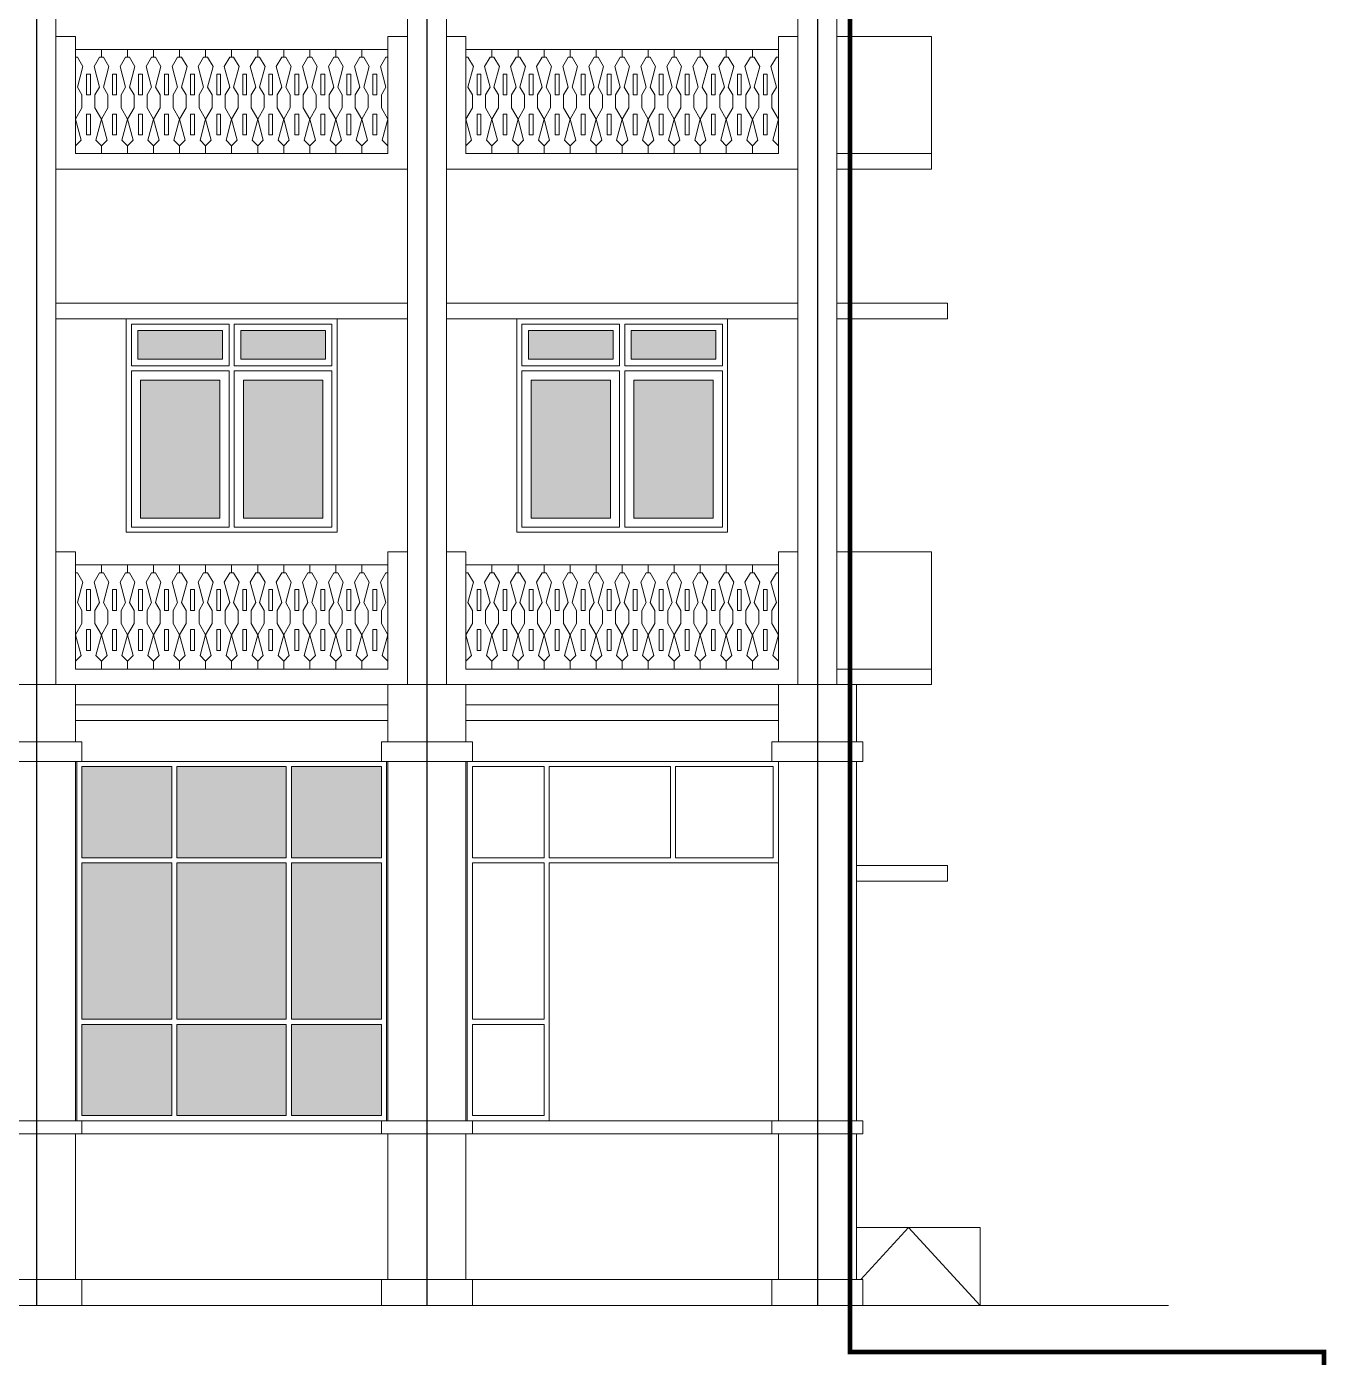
# Model space of a CAD drawing. Header units: millimetres. Extents: x -11 to 39085, y -101 to 28664.
# Drawn here: x 9447 to 11444, y 21656 to 23700 of the extents above; entities that cross this region are included whole.
import ezdxf

# ---------------------------------------------------------------- set-up
doc = ezdxf.new("R2010")
doc.units = ezdxf.units.MM
doc.linetypes.add('DASHED', pattern=[0.75, 0.5, -0.25])
for name, color, linetype, lineweight in [('ars', 11, 'Continuous', 5), ('kus', 63, 'Continuous', 15), ('lan', 7, 'Continuous', 15), ('sol kaca', 9, 'Continuous', 0), ('tem', 5, 'Continuous', 20)]:
    doc.layers.add(name, color=color, linetype=linetype, lineweight=lineweight)
doc.layers.add('as', color=1, linetype='Continuous', plot=False)
doc.layers.add('D2', color=3, linetype='Continuous')

msp = doc.modelspace()

# ---------------------------------------------------------------- hatches: boundary and pattern name
at = {"layer": 'sol kaca'}
h = msp.add_hatch(color=256, dxfattribs=at)
h.dxf.hatch_style = 1
h.paths.add_polyline_path([(9748, 23233.4), (9618, 23233.4), (9618, 23189.4), (9748, 23189.4)])
h.paths.add_polyline_path([(9906, 23233.4), (9776, 23233.4), (9776, 23189.4), (9906, 23189.4)])
h.paths.add_polyline_path([(9902, 23157.4), (9780, 23157.4), (9780, 22945.4), (9902, 22945.4)])
h.paths.add_polyline_path([(9744, 23157.4), (9622, 23157.4), (9622, 22945.4), (9744, 22945.4)])
h = msp.add_hatch(color=256, dxfattribs=at)
h.dxf.hatch_style = 1
h.paths.add_polyline_path([(10348, 23233.4), (10218, 23233.4), (10218, 23189.4), (10348, 23189.4)])
h.paths.add_polyline_path([(10506, 23233.4), (10376, 23233.4), (10376, 23189.4), (10506, 23189.4)])
h.paths.add_polyline_path([(10502, 23157.4), (10380, 23157.4), (10380, 22945.4), (10502, 22945.4)])
h.paths.add_polyline_path([(10344, 23157.4), (10222, 23157.4), (10222, 22945.4), (10344, 22945.4)])
h = msp.add_hatch(color=256, dxfattribs=at)
h.dxf.hatch_style = 1
h.paths.add_polyline_path([(9670, 22167.4), (9532, 22167.4), (9532, 22027.4), (9670, 22027.4)])
h.paths.add_polyline_path([(9532, 22175.4), (9670, 22175.4), (9670, 22415.4), (9532, 22415.4)])
h.paths.add_polyline_path([(9670, 22563.4), (9532, 22563.4), (9532, 22423.4), (9670, 22423.4)])
h.paths.add_polyline_path([(9846, 22423.4), (9846, 22563.4), (9678, 22563.4), (9678, 22423.4)])
h.paths.add_polyline_path([(9678, 22415.4), (9678, 22175.4), (9846, 22175.4), (9846, 22415.4)])
h.paths.add_polyline_path([(9846, 22167.4), (9678, 22167.4), (9678, 22027.4), (9846, 22027.4)])
h.paths.add_polyline_path([(9992, 22167.4), (9854, 22167.4), (9854, 22027.4), (9992, 22027.4)])
h.paths.add_polyline_path([(9992, 22415.4), (9854, 22415.4), (9854, 22175.4), (9992, 22175.4)])
h.paths.add_polyline_path([(9992, 22563.4), (9854, 22563.4), (9854, 22423.4), (9992, 22423.4)])

# ---------------------------------------------------------------- linework, layer by layer
at = {"layer": 'ars'}
for p, q in [((10592, 22019.4), (10250, 22019.4)), ((9992, 21999.4), (9532, 21999.4)), ((10592, 21999.4), (10132, 21999.4)), ((9532, 21775.4), (9992, 21775.4)), ((10132, 21775.4), (10592, 21775.4))]:
    msp.add_line(p, q, dxfattribs=at)
for points in [[(9562, 23665.4), (9522, 23665.4), (9522, 23653.4), (9525, 23653.4), (9533.4, 23638.9), (9525, 23607.5), (9532, 23595.4), (9532, 23575.4), (9522, 23558.1), (9530.6, 23526), (9522, 23517.4), (9522, 23505.4), (9562, 23505.4), (9562, 23517.4), (9553.4, 23526), (9562, 23558.1), (9552, 23575.4), (9552, 23595.4), (9559, 23607.5), (9550.6, 23638.9), (9559, 23653.4), (9562, 23653.4)], [(9602, 23665.4), (9562, 23665.4), (9562, 23653.4), (9565, 23653.4), (9573.4, 23638.9), (9565, 23607.5), (9572, 23595.4), (9572, 23575.4), (9562, 23558.1), (9570.6, 23526), (9562, 23517.4), (9562, 23505.4), (9602, 23505.4), (9602, 23517.4), (9593.4, 23526), (9602, 23558.1), (9592, 23575.4), (9592, 23595.4), (9599, 23607.5), (9590.6, 23638.9), (9599, 23653.4), (9602, 23653.4)], [(9642, 23665.4), (9602, 23665.4), (9602, 23653.4), (9605, 23653.4), (9613.4, 23638.9), (9605, 23607.5), (9612, 23595.4), (9612, 23575.4), (9602, 23558.1), (9610.6, 23526), (9602, 23517.4), (9602, 23505.4), (9642, 23505.4), (9642, 23517.4), (9633.4, 23526), (9642, 23558.1), (9632, 23575.4), (9632, 23595.4), (9639, 23607.5), (9630.6, 23638.9), (9639, 23653.4), (9642, 23653.4)], [(9682, 23665.4), (9642, 23665.4), (9642, 23653.4), (9645, 23653.4), (9653.4, 23638.9), (9645, 23607.5), (9652, 23595.4), (9652, 23575.4), (9642, 23558.1), (9650.6, 23526), (9642, 23517.4), (9642, 23505.4), (9682, 23505.4), (9682, 23517.4), (9673.4, 23526), (9682, 23558.1), (9672, 23575.4), (9672, 23595.4), (9679, 23607.5), (9670.6, 23638.9), (9679, 23653.4), (9682, 23653.4)], [(9722, 23665.4), (9682, 23665.4), (9682, 23653.4), (9685, 23653.4), (9693.4, 23638.9), (9685, 23607.5), (9692, 23595.4), (9692, 23575.4), (9682, 23558.1), (9690.6, 23526), (9682, 23517.4), (9682, 23505.4), (9722, 23505.4), (9722, 23517.4), (9713.4, 23526), (9722, 23558.1), (9712, 23575.4), (9712, 23595.4), (9719, 23607.5), (9710.6, 23638.9), (9719, 23653.4), (9722, 23653.4)], [(9762, 23665.4), (9722, 23665.4), (9722, 23653.4), (9725, 23653.4), (9733.4, 23638.9), (9725, 23607.5), (9732, 23595.4), (9732, 23575.4), (9722, 23558.1), (9730.6, 23526), (9722, 23517.4), (9722, 23505.4), (9762, 23505.4), (9762, 23517.4), (9753.4, 23526), (9762, 23558.1), (9752, 23575.4), (9752, 23595.4), (9759, 23607.5), (9750.6, 23638.9), (9759, 23653.4), (9762, 23653.4)], [(9802, 23665.4), (9762, 23665.4), (9762, 23653.4), (9765, 23653.4), (9773.4, 23638.9), (9765, 23607.5), (9772, 23595.4), (9772, 23575.4), (9762, 23558.1), (9770.6, 23526), (9762, 23517.4), (9762, 23505.4), (9802, 23505.4), (9802, 23517.4), (9793.4, 23526), (9802, 23558.1), (9792, 23575.4), (9792, 23595.4), (9799, 23607.5), (9790.6, 23638.9), (9799, 23653.4), (9802, 23653.4)], [(9842, 23665.4), (9802, 23665.4), (9802, 23653.4), (9805, 23653.4), (9813.4, 23638.9), (9805, 23607.5), (9812, 23595.4), (9812, 23575.4), (9802, 23558.1), (9810.6, 23526), (9802, 23517.4), (9802, 23505.4), (9842, 23505.4), (9842, 23517.4), (9833.4, 23526), (9842, 23558.1), (9832, 23575.4), (9832, 23595.4), (9839, 23607.5), (9830.6, 23638.9), (9839, 23653.4), (9842, 23653.4)], [(9882, 23665.4), (9842, 23665.4), (9842, 23653.4), (9845, 23653.4), (9853.4, 23638.9), (9845, 23607.5), (9852, 23595.4), (9852, 23575.4), (9842, 23558.1), (9850.6, 23526), (9842, 23517.4), (9842, 23505.4), (9882, 23505.4), (9882, 23517.4), (9873.4, 23526), (9882, 23558.1), (9872, 23575.4), (9872, 23595.4), (9879, 23607.5), (9870.6, 23638.9), (9879, 23653.4), (9882, 23653.4)], [(9922, 23665.4), (9882, 23665.4), (9882, 23653.4), (9885, 23653.4), (9893.4, 23638.9), (9885, 23607.5), (9892, 23595.4), (9892, 23575.4), (9882, 23558.1), (9890.6, 23526), (9882, 23517.4), (9882, 23505.4), (9922, 23505.4), (9922, 23517.4), (9913.4, 23526), (9922, 23558.1), (9912, 23575.4), (9912, 23595.4), (9919, 23607.5), (9910.6, 23638.9), (9919, 23653.4), (9922, 23653.4)], [(9962, 23665.4), (9922, 23665.4), (9922, 23653.4), (9925, 23653.4), (9933.4, 23638.9), (9925, 23607.5), (9932, 23595.4), (9932, 23575.4), (9922, 23558.1), (9930.6, 23526), (9922, 23517.4), (9922, 23505.4), (9962, 23505.4), (9962, 23517.4), (9953.4, 23526), (9962, 23558.1), (9952, 23575.4), (9952, 23595.4), (9959, 23607.5), (9950.6, 23638.9), (9959, 23653.4), (9962, 23653.4)], [(10002, 23665.4), (9962, 23665.4), (9962, 23653.4), (9965, 23653.4), (9973.4, 23638.9), (9965, 23607.5), (9972, 23595.4), (9972, 23575.4), (9962, 23558.1), (9970.6, 23526), (9962, 23517.4), (9962, 23505.4), (10002, 23505.4), (10002, 23517.4), (9993.4, 23526), (10002, 23558.1), (9992, 23575.4), (9992, 23595.4), (9999, 23607.5), (9990.6, 23638.9), (9999, 23653.4), (10002, 23653.4)], [(10162, 23665.4), (10122, 23665.4), (10122, 23653.4), (10125, 23653.4), (10133.4, 23638.9), (10125, 23607.5), (10132, 23595.4), (10132, 23575.4), (10122, 23558.1), (10130.6, 23526), (10122, 23517.4), (10122, 23505.4), (10162, 23505.4), (10162, 23517.4), (10153.4, 23526), (10162, 23558.1), (10152, 23575.4), (10152, 23595.4), (10159, 23607.5), (10150.6, 23638.9), (10159, 23653.4), (10162, 23653.4)], [(10202, 23665.4), (10162, 23665.4), (10162, 23653.4), (10165, 23653.4), (10173.4, 23638.9), (10165, 23607.5), (10172, 23595.4), (10172, 23575.4), (10162, 23558.1), (10170.6, 23526), (10162, 23517.4), (10162, 23505.4), (10202, 23505.4), (10202, 23517.4), (10193.4, 23526), (10202, 23558.1), (10192, 23575.4), (10192, 23595.4), (10199, 23607.5), (10190.6, 23638.9), (10199, 23653.4), (10202, 23653.4)], [(10242, 23665.4), (10202, 23665.4), (10202, 23653.4), (10205, 23653.4), (10213.4, 23638.9), (10205, 23607.5), (10212, 23595.4), (10212, 23575.4), (10202, 23558.1), (10210.6, 23526), (10202, 23517.4), (10202, 23505.4), (10242, 23505.4), (10242, 23517.4), (10233.4, 23526), (10242, 23558.1), (10232, 23575.4), (10232, 23595.4), (10239, 23607.5), (10230.6, 23638.9), (10239, 23653.4), (10242, 23653.4)], [(10282, 23665.4), (10242, 23665.4), (10242, 23653.4), (10245, 23653.4), (10253.4, 23638.9), (10245, 23607.5), (10252, 23595.4), (10252, 23575.4), (10242, 23558.1), (10250.6, 23526), (10242, 23517.4), (10242, 23505.4), (10282, 23505.4), (10282, 23517.4), (10273.4, 23526), (10282, 23558.1), (10272, 23575.4), (10272, 23595.4), (10279, 23607.5), (10270.6, 23638.9), (10279, 23653.4), (10282, 23653.4)], [(10322, 23665.4), (10282, 23665.4), (10282, 23653.4), (10285, 23653.4), (10293.4, 23638.9), (10285, 23607.5), (10292, 23595.4), (10292, 23575.4), (10282, 23558.1), (10290.6, 23526), (10282, 23517.4), (10282, 23505.4), (10322, 23505.4), (10322, 23517.4), (10313.4, 23526), (10322, 23558.1), (10312, 23575.4), (10312, 23595.4), (10319, 23607.5), (10310.6, 23638.9), (10319, 23653.4), (10322, 23653.4)], [(10362, 23665.4), (10322, 23665.4), (10322, 23653.4), (10325, 23653.4), (10333.4, 23638.9), (10325, 23607.5), (10332, 23595.4), (10332, 23575.4), (10322, 23558.1), (10330.6, 23526), (10322, 23517.4), (10322, 23505.4), (10362, 23505.4), (10362, 23517.4), (10353.4, 23526), (10362, 23558.1), (10352, 23575.4), (10352, 23595.4), (10359, 23607.5), (10350.6, 23638.9), (10359, 23653.4), (10362, 23653.4)], [(10402, 23665.4), (10362, 23665.4), (10362, 23653.4), (10365, 23653.4), (10373.4, 23638.9), (10365, 23607.5), (10372, 23595.4), (10372, 23575.4), (10362, 23558.1), (10370.6, 23526), (10362, 23517.4), (10362, 23505.4), (10402, 23505.4), (10402, 23517.4), (10393.4, 23526), (10402, 23558.1), (10392, 23575.4), (10392, 23595.4), (10399, 23607.5), (10390.6, 23638.9), (10399, 23653.4), (10402, 23653.4)], [(10442, 23665.4), (10402, 23665.4), (10402, 23653.4), (10405, 23653.4), (10413.4, 23638.9), (10405, 23607.5), (10412, 23595.4), (10412, 23575.4), (10402, 23558.1), (10410.6, 23526), (10402, 23517.4), (10402, 23505.4), (10442, 23505.4), (10442, 23517.4), (10433.4, 23526), (10442, 23558.1), (10432, 23575.4), (10432, 23595.4), (10439, 23607.5), (10430.6, 23638.9), (10439, 23653.4), (10442, 23653.4)], [(10482, 23665.4), (10442, 23665.4), (10442, 23653.4), (10445, 23653.4), (10453.4, 23638.9), (10445, 23607.5), (10452, 23595.4), (10452, 23575.4), (10442, 23558.1), (10450.6, 23526), (10442, 23517.4), (10442, 23505.4), (10482, 23505.4), (10482, 23517.4), (10473.4, 23526), (10482, 23558.1), (10472, 23575.4), (10472, 23595.4), (10479, 23607.5), (10470.6, 23638.9), (10479, 23653.4), (10482, 23653.4)], [(10522, 23665.4), (10482, 23665.4), (10482, 23653.4), (10485, 23653.4), (10493.4, 23638.9), (10485, 23607.5), (10492, 23595.4), (10492, 23575.4), (10482, 23558.1), (10490.6, 23526), (10482, 23517.4), (10482, 23505.4), (10522, 23505.4), (10522, 23517.4), (10513.4, 23526), (10522, 23558.1), (10512, 23575.4), (10512, 23595.4), (10519, 23607.5), (10510.6, 23638.9), (10519, 23653.4), (10522, 23653.4)], [(10562, 23665.4), (10522, 23665.4), (10522, 23653.4), (10525, 23653.4), (10533.4, 23638.9), (10525, 23607.5), (10532, 23595.4), (10532, 23575.4), (10522, 23558.1), (10530.6, 23526), (10522, 23517.4), (10522, 23505.4), (10562, 23505.4), (10562, 23517.4), (10553.4, 23526), (10562, 23558.1), (10552, 23575.4), (10552, 23595.4), (10559, 23607.5), (10550.6, 23638.9), (10559, 23653.4), (10562, 23653.4)], [(10602, 23665.4), (10562, 23665.4), (10562, 23653.4), (10565, 23653.4), (10573.4, 23638.9), (10565, 23607.5), (10572, 23595.4), (10572, 23575.4), (10562, 23558.1), (10570.6, 23526), (10562, 23517.4), (10562, 23505.4), (10602, 23505.4), (10602, 23517.4), (10593.4, 23526), (10602, 23558.1), (10592, 23575.4), (10592, 23595.4), (10599, 23607.5), (10590.6, 23638.9), (10599, 23653.4), (10602, 23653.4)], [(9539, 23595.4), (9545, 23595.4), (9545, 23627.4), (9539, 23627.4)], [(9579, 23595.4), (9585, 23595.4), (9585, 23627.4), (9579, 23627.4)], [(9619, 23595.4), (9625, 23595.4), (9625, 23627.4), (9619, 23627.4)], [(9659, 23595.4), (9665, 23595.4), (9665, 23627.4), (9659, 23627.4)], [(9699, 23595.4), (9705, 23595.4), (9705, 23627.4), (9699, 23627.4)], [(9739, 23595.4), (9745, 23595.4), (9745, 23627.4), (9739, 23627.4)], [(9779, 23595.4), (9785, 23595.4), (9785, 23627.4), (9779, 23627.4)], [(9819, 23595.4), (9825, 23595.4), (9825, 23627.4), (9819, 23627.4)], [(9859, 23595.4), (9865, 23595.4), (9865, 23627.4), (9859, 23627.4)], [(9899, 23595.4), (9905, 23595.4), (9905, 23627.4), (9899, 23627.4)], [(9939, 23595.4), (9945, 23595.4), (9945, 23627.4), (9939, 23627.4)], [(9979, 23595.4), (9985, 23595.4), (9985, 23627.4), (9979, 23627.4)], [(10139, 23595.4), (10145, 23595.4), (10145, 23627.4), (10139, 23627.4)], [(10179, 23595.4), (10185, 23595.4), (10185, 23627.4), (10179, 23627.4)], [(10219, 23595.4), (10225, 23595.4), (10225, 23627.4), (10219, 23627.4)], [(10259, 23595.4), (10265, 23595.4), (10265, 23627.4), (10259, 23627.4)], [(10299, 23595.4), (10305, 23595.4), (10305, 23627.4), (10299, 23627.4)], [(10339, 23595.4), (10345, 23595.4), (10345, 23627.4), (10339, 23627.4)], [(10379, 23595.4), (10385, 23595.4), (10385, 23627.4), (10379, 23627.4)], [(10419, 23595.4), (10425, 23595.4), (10425, 23627.4), (10419, 23627.4)], [(10459, 23595.4), (10465, 23595.4), (10465, 23627.4), (10459, 23627.4)], [(10499, 23595.4), (10505, 23595.4), (10505, 23627.4), (10499, 23627.4)], [(10539, 23595.4), (10545, 23595.4), (10545, 23627.4), (10539, 23627.4)], [(10579, 23595.4), (10585, 23595.4), (10585, 23627.4), (10579, 23627.4)], [(9539, 23534), (9545, 23534), (9545, 23566), (9539, 23566)], [(9579, 23534), (9585, 23534), (9585, 23566), (9579, 23566)], [(9619, 23534), (9625, 23534), (9625, 23566), (9619, 23566)], [(9659, 23534), (9665, 23534), (9665, 23566), (9659, 23566)], [(9699, 23534), (9705, 23534), (9705, 23566), (9699, 23566)], [(9739, 23534), (9745, 23534), (9745, 23566), (9739, 23566)], [(9779, 23534), (9785, 23534), (9785, 23566), (9779, 23566)], [(9819, 23534), (9825, 23534), (9825, 23566), (9819, 23566)], [(9859, 23534), (9865, 23534), (9865, 23566), (9859, 23566)], [(9899, 23534), (9905, 23534), (9905, 23566), (9899, 23566)], [(9939, 23534), (9945, 23534), (9945, 23566), (9939, 23566)], [(9979, 23534), (9985, 23534), (9985, 23566), (9979, 23566)], [(10139, 23534), (10145, 23534), (10145, 23566), (10139, 23566)], [(10179, 23534), (10185, 23534), (10185, 23566), (10179, 23566)], [(10219, 23534), (10225, 23534), (10225, 23566), (10219, 23566)], [(10259, 23534), (10265, 23534), (10265, 23566), (10259, 23566)], [(10299, 23534), (10305, 23534), (10305, 23566), (10299, 23566)], [(10339, 23534), (10345, 23534), (10345, 23566), (10339, 23566)], [(10379, 23534), (10385, 23534), (10385, 23566), (10379, 23566)], [(10419, 23534), (10425, 23534), (10425, 23566), (10419, 23566)], [(10459, 23534), (10465, 23534), (10465, 23566), (10459, 23566)], [(10499, 23534), (10505, 23534), (10505, 23566), (10499, 23566)], [(10539, 23534), (10545, 23534), (10545, 23566), (10539, 23566)], [(10579, 23534), (10585, 23534), (10585, 23566), (10579, 23566)], [(9562, 22873.4), (9522, 22873.4), (9522, 22861.4), (9525, 22861.4), (9533.4, 22846.9), (9525, 22815.5), (9532, 22803.4), (9532, 22783.4), (9522, 22766.1), (9530.6, 22734), (9522, 22725.4), (9522, 22713.4), (9562, 22713.4), (9562, 22725.4), (9553.4, 22734), (9562, 22766.1), (9552, 22783.4), (9552, 22803.4), (9559, 22815.5), (9550.6, 22846.9), (9559, 22861.4), (9562, 22861.4)], [(9602, 22873.4), (9562, 22873.4), (9562, 22861.4), (9565, 22861.4), (9573.4, 22846.9), (9565, 22815.5), (9572, 22803.4), (9572, 22783.4), (9562, 22766.1), (9570.6, 22734), (9562, 22725.4), (9562, 22713.4), (9602, 22713.4), (9602, 22725.4), (9593.4, 22734), (9602, 22766.1), (9592, 22783.4), (9592, 22803.4), (9599, 22815.5), (9590.6, 22846.9), (9599, 22861.4), (9602, 22861.4)], [(9642, 22873.4), (9602, 22873.4), (9602, 22861.4), (9605, 22861.4), (9613.4, 22846.9), (9605, 22815.5), (9612, 22803.4), (9612, 22783.4), (9602, 22766.1), (9610.6, 22734), (9602, 22725.4), (9602, 22713.4), (9642, 22713.4), (9642, 22725.4), (9633.4, 22734), (9642, 22766.1), (9632, 22783.4), (9632, 22803.4), (9639, 22815.5), (9630.6, 22846.9), (9639, 22861.4), (9642, 22861.4)], [(9682, 22873.4), (9642, 22873.4), (9642, 22861.4), (9645, 22861.4), (9653.4, 22846.9), (9645, 22815.5), (9652, 22803.4), (9652, 22783.4), (9642, 22766.1), (9650.6, 22734), (9642, 22725.4), (9642, 22713.4), (9682, 22713.4), (9682, 22725.4), (9673.4, 22734), (9682, 22766.1), (9672, 22783.4), (9672, 22803.4), (9679, 22815.5), (9670.6, 22846.9), (9679, 22861.4), (9682, 22861.4)], [(9722, 22873.4), (9682, 22873.4), (9682, 22861.4), (9685, 22861.4), (9693.4, 22846.9), (9685, 22815.5), (9692, 22803.4), (9692, 22783.4), (9682, 22766.1), (9690.6, 22734), (9682, 22725.4), (9682, 22713.4), (9722, 22713.4), (9722, 22725.4), (9713.4, 22734), (9722, 22766.1), (9712, 22783.4), (9712, 22803.4), (9719, 22815.5), (9710.6, 22846.9), (9719, 22861.4), (9722, 22861.4)], [(9762, 22873.4), (9722, 22873.4), (9722, 22861.4), (9725, 22861.4), (9733.4, 22846.9), (9725, 22815.5), (9732, 22803.4), (9732, 22783.4), (9722, 22766.1), (9730.6, 22734), (9722, 22725.4), (9722, 22713.4), (9762, 22713.4), (9762, 22725.4), (9753.4, 22734), (9762, 22766.1), (9752, 22783.4), (9752, 22803.4), (9759, 22815.5), (9750.6, 22846.9), (9759, 22861.4), (9762, 22861.4)], [(9802, 22873.4), (9762, 22873.4), (9762, 22861.4), (9765, 22861.4), (9773.4, 22846.9), (9765, 22815.5), (9772, 22803.4), (9772, 22783.4), (9762, 22766.1), (9770.6, 22734), (9762, 22725.4), (9762, 22713.4), (9802, 22713.4), (9802, 22725.4), (9793.4, 22734), (9802, 22766.1), (9792, 22783.4), (9792, 22803.4), (9799, 22815.5), (9790.6, 22846.9), (9799, 22861.4), (9802, 22861.4)], [(9842, 22873.4), (9802, 22873.4), (9802, 22861.4), (9805, 22861.4), (9813.4, 22846.9), (9805, 22815.5), (9812, 22803.4), (9812, 22783.4), (9802, 22766.1), (9810.6, 22734), (9802, 22725.4), (9802, 22713.4), (9842, 22713.4), (9842, 22725.4), (9833.4, 22734), (9842, 22766.1), (9832, 22783.4), (9832, 22803.4), (9839, 22815.5), (9830.6, 22846.9), (9839, 22861.4), (9842, 22861.4)], [(9882, 22873.4), (9842, 22873.4), (9842, 22861.4), (9845, 22861.4), (9853.4, 22846.9), (9845, 22815.5), (9852, 22803.4), (9852, 22783.4), (9842, 22766.1), (9850.6, 22734), (9842, 22725.4), (9842, 22713.4), (9882, 22713.4), (9882, 22725.4), (9873.4, 22734), (9882, 22766.1), (9872, 22783.4), (9872, 22803.4), (9879, 22815.5), (9870.6, 22846.9), (9879, 22861.4), (9882, 22861.4)], [(9922, 22873.4), (9882, 22873.4), (9882, 22861.4), (9885, 22861.4), (9893.4, 22846.9), (9885, 22815.5), (9892, 22803.4), (9892, 22783.4), (9882, 22766.1), (9890.6, 22734), (9882, 22725.4), (9882, 22713.4), (9922, 22713.4), (9922, 22725.4), (9913.4, 22734), (9922, 22766.1), (9912, 22783.4), (9912, 22803.4), (9919, 22815.5), (9910.6, 22846.9), (9919, 22861.4), (9922, 22861.4)], [(9962, 22873.4), (9922, 22873.4), (9922, 22861.4), (9925, 22861.4), (9933.4, 22846.9), (9925, 22815.5), (9932, 22803.4), (9932, 22783.4), (9922, 22766.1), (9930.6, 22734), (9922, 22725.4), (9922, 22713.4), (9962, 22713.4), (9962, 22725.4), (9953.4, 22734), (9962, 22766.1), (9952, 22783.4), (9952, 22803.4), (9959, 22815.5), (9950.6, 22846.9), (9959, 22861.4), (9962, 22861.4)], [(10002, 22873.4), (9962, 22873.4), (9962, 22861.4), (9965, 22861.4), (9973.4, 22846.9), (9965, 22815.5), (9972, 22803.4), (9972, 22783.4), (9962, 22766.1), (9970.6, 22734), (9962, 22725.4), (9962, 22713.4), (10002, 22713.4), (10002, 22725.4), (9993.4, 22734), (10002, 22766.1), (9992, 22783.4), (9992, 22803.4), (9999, 22815.5), (9990.6, 22846.9), (9999, 22861.4), (10002, 22861.4)], [(10162, 22873.4), (10122, 22873.4), (10122, 22861.4), (10125, 22861.4), (10133.4, 22846.9), (10125, 22815.5), (10132, 22803.4), (10132, 22783.4), (10122, 22766.1), (10130.6, 22734), (10122, 22725.4), (10122, 22713.4), (10162, 22713.4), (10162, 22725.4), (10153.4, 22734), (10162, 22766.1), (10152, 22783.4), (10152, 22803.4), (10159, 22815.5), (10150.6, 22846.9), (10159, 22861.4), (10162, 22861.4)], [(10202, 22873.4), (10162, 22873.4), (10162, 22861.4), (10165, 22861.4), (10173.4, 22846.9), (10165, 22815.5), (10172, 22803.4), (10172, 22783.4), (10162, 22766.1), (10170.6, 22734), (10162, 22725.4), (10162, 22713.4), (10202, 22713.4), (10202, 22725.4), (10193.4, 22734), (10202, 22766.1), (10192, 22783.4), (10192, 22803.4), (10199, 22815.5), (10190.6, 22846.9), (10199, 22861.4), (10202, 22861.4)], [(10242, 22873.4), (10202, 22873.4), (10202, 22861.4), (10205, 22861.4), (10213.4, 22846.9), (10205, 22815.5), (10212, 22803.4), (10212, 22783.4), (10202, 22766.1), (10210.6, 22734), (10202, 22725.4), (10202, 22713.4), (10242, 22713.4), (10242, 22725.4), (10233.4, 22734), (10242, 22766.1), (10232, 22783.4), (10232, 22803.4), (10239, 22815.5), (10230.6, 22846.9), (10239, 22861.4), (10242, 22861.4)], [(10282, 22873.4), (10242, 22873.4), (10242, 22861.4), (10245, 22861.4), (10253.4, 22846.9), (10245, 22815.5), (10252, 22803.4), (10252, 22783.4), (10242, 22766.1), (10250.6, 22734), (10242, 22725.4), (10242, 22713.4), (10282, 22713.4), (10282, 22725.4), (10273.4, 22734), (10282, 22766.1), (10272, 22783.4), (10272, 22803.4), (10279, 22815.5), (10270.6, 22846.9), (10279, 22861.4), (10282, 22861.4)], [(10322, 22873.4), (10282, 22873.4), (10282, 22861.4), (10285, 22861.4), (10293.4, 22846.9), (10285, 22815.5), (10292, 22803.4), (10292, 22783.4), (10282, 22766.1), (10290.6, 22734), (10282, 22725.4), (10282, 22713.4), (10322, 22713.4), (10322, 22725.4), (10313.4, 22734), (10322, 22766.1), (10312, 22783.4), (10312, 22803.4), (10319, 22815.5), (10310.6, 22846.9), (10319, 22861.4), (10322, 22861.4)], [(10362, 22873.4), (10322, 22873.4), (10322, 22861.4), (10325, 22861.4), (10333.4, 22846.9), (10325, 22815.5), (10332, 22803.4), (10332, 22783.4), (10322, 22766.1), (10330.6, 22734), (10322, 22725.4), (10322, 22713.4), (10362, 22713.4), (10362, 22725.4), (10353.4, 22734), (10362, 22766.1), (10352, 22783.4), (10352, 22803.4), (10359, 22815.5), (10350.6, 22846.9), (10359, 22861.4), (10362, 22861.4)], [(10402, 22873.4), (10362, 22873.4), (10362, 22861.4), (10365, 22861.4), (10373.4, 22846.9), (10365, 22815.5), (10372, 22803.4), (10372, 22783.4), (10362, 22766.1), (10370.6, 22734), (10362, 22725.4), (10362, 22713.4), (10402, 22713.4), (10402, 22725.4), (10393.4, 22734), (10402, 22766.1), (10392, 22783.4), (10392, 22803.4), (10399, 22815.5), (10390.6, 22846.9), (10399, 22861.4), (10402, 22861.4)], [(10442, 22873.4), (10402, 22873.4), (10402, 22861.4), (10405, 22861.4), (10413.4, 22846.9), (10405, 22815.5), (10412, 22803.4), (10412, 22783.4), (10402, 22766.1), (10410.6, 22734), (10402, 22725.4), (10402, 22713.4), (10442, 22713.4), (10442, 22725.4), (10433.4, 22734), (10442, 22766.1), (10432, 22783.4), (10432, 22803.4), (10439, 22815.5), (10430.6, 22846.9), (10439, 22861.4), (10442, 22861.4)], [(10482, 22873.4), (10442, 22873.4), (10442, 22861.4), (10445, 22861.4), (10453.4, 22846.9), (10445, 22815.5), (10452, 22803.4), (10452, 22783.4), (10442, 22766.1), (10450.6, 22734), (10442, 22725.4), (10442, 22713.4), (10482, 22713.4), (10482, 22725.4), (10473.4, 22734), (10482, 22766.1), (10472, 22783.4), (10472, 22803.4), (10479, 22815.5), (10470.6, 22846.9), (10479, 22861.4), (10482, 22861.4)], [(10522, 22873.4), (10482, 22873.4), (10482, 22861.4), (10485, 22861.4), (10493.4, 22846.9), (10485, 22815.5), (10492, 22803.4), (10492, 22783.4), (10482, 22766.1), (10490.6, 22734), (10482, 22725.4), (10482, 22713.4), (10522, 22713.4), (10522, 22725.4), (10513.4, 22734), (10522, 22766.1), (10512, 22783.4), (10512, 22803.4), (10519, 22815.5), (10510.6, 22846.9), (10519, 22861.4), (10522, 22861.4)], [(10562, 22873.4), (10522, 22873.4), (10522, 22861.4), (10525, 22861.4), (10533.4, 22846.9), (10525, 22815.5), (10532, 22803.4), (10532, 22783.4), (10522, 22766.1), (10530.6, 22734), (10522, 22725.4), (10522, 22713.4), (10562, 22713.4), (10562, 22725.4), (10553.4, 22734), (10562, 22766.1), (10552, 22783.4), (10552, 22803.4), (10559, 22815.5), (10550.6, 22846.9), (10559, 22861.4), (10562, 22861.4)], [(10602, 22873.4), (10562, 22873.4), (10562, 22861.4), (10565, 22861.4), (10573.4, 22846.9), (10565, 22815.5), (10572, 22803.4), (10572, 22783.4), (10562, 22766.1), (10570.6, 22734), (10562, 22725.4), (10562, 22713.4), (10602, 22713.4), (10602, 22725.4), (10593.4, 22734), (10602, 22766.1), (10592, 22783.4), (10592, 22803.4), (10599, 22815.5), (10590.6, 22846.9), (10599, 22861.4), (10602, 22861.4)], [(9539, 22803.4), (9545, 22803.4), (9545, 22835.4), (9539, 22835.4)], [(9579, 22803.4), (9585, 22803.4), (9585, 22835.4), (9579, 22835.4)], [(9619, 22803.4), (9625, 22803.4), (9625, 22835.4), (9619, 22835.4)], [(9659, 22803.4), (9665, 22803.4), (9665, 22835.4), (9659, 22835.4)], [(9699, 22803.4), (9705, 22803.4), (9705, 22835.4), (9699, 22835.4)], [(9739, 22803.4), (9745, 22803.4), (9745, 22835.4), (9739, 22835.4)], [(9779, 22803.4), (9785, 22803.4), (9785, 22835.4), (9779, 22835.4)], [(9819, 22803.4), (9825, 22803.4), (9825, 22835.4), (9819, 22835.4)], [(9859, 22803.4), (9865, 22803.4), (9865, 22835.4), (9859, 22835.4)], [(9899, 22803.4), (9905, 22803.4), (9905, 22835.4), (9899, 22835.4)], [(9939, 22803.4), (9945, 22803.4), (9945, 22835.4), (9939, 22835.4)], [(9979, 22803.4), (9985, 22803.4), (9985, 22835.4), (9979, 22835.4)], [(10139, 22803.4), (10145, 22803.4), (10145, 22835.4), (10139, 22835.4)], [(10179, 22803.4), (10185, 22803.4), (10185, 22835.4), (10179, 22835.4)], [(10219, 22803.4), (10225, 22803.4), (10225, 22835.4), (10219, 22835.4)], [(10259, 22803.4), (10265, 22803.4), (10265, 22835.4), (10259, 22835.4)], [(10299, 22803.4), (10305, 22803.4), (10305, 22835.4), (10299, 22835.4)], [(10339, 22803.4), (10345, 22803.4), (10345, 22835.4), (10339, 22835.4)], [(10379, 22803.4), (10385, 22803.4), (10385, 22835.4), (10379, 22835.4)], [(10419, 22803.4), (10425, 22803.4), (10425, 22835.4), (10419, 22835.4)], [(10459, 22803.4), (10465, 22803.4), (10465, 22835.4), (10459, 22835.4)], [(10499, 22803.4), (10505, 22803.4), (10505, 22835.4), (10499, 22835.4)], [(10539, 22803.4), (10545, 22803.4), (10545, 22835.4), (10539, 22835.4)], [(10579, 22803.4), (10585, 22803.4), (10585, 22835.4), (10579, 22835.4)], [(9539, 22742), (9545, 22742), (9545, 22774), (9539, 22774)], [(9579, 22742), (9585, 22742), (9585, 22774), (9579, 22774)], [(9619, 22742), (9625, 22742), (9625, 22774), (9619, 22774)], [(9659, 22742), (9665, 22742), (9665, 22774), (9659, 22774)], [(9699, 22742), (9705, 22742), (9705, 22774), (9699, 22774)], [(9739, 22742), (9745, 22742), (9745, 22774), (9739, 22774)], [(9779, 22742), (9785, 22742), (9785, 22774), (9779, 22774)], [(9819, 22742), (9825, 22742), (9825, 22774), (9819, 22774)], [(9859, 22742), (9865, 22742), (9865, 22774), (9859, 22774)], [(9899, 22742), (9905, 22742), (9905, 22774), (9899, 22774)], [(9939, 22742), (9945, 22742), (9945, 22774), (9939, 22774)], [(9979, 22742), (9985, 22742), (9985, 22774), (9979, 22774)], [(10139, 22742), (10145, 22742), (10145, 22774), (10139, 22774)], [(10179, 22742), (10185, 22742), (10185, 22774), (10179, 22774)], [(10219, 22742), (10225, 22742), (10225, 22774), (10219, 22774)], [(10259, 22742), (10265, 22742), (10265, 22774), (10259, 22774)], [(10299, 22742), (10305, 22742), (10305, 22774), (10299, 22774)], [(10339, 22742), (10345, 22742), (10345, 22774), (10339, 22774)], [(10379, 22742), (10385, 22742), (10385, 22774), (10379, 22774)], [(10419, 22742), (10425, 22742), (10425, 22774), (10419, 22774)], [(10459, 22742), (10465, 22742), (10465, 22774), (10459, 22774)], [(10499, 22742), (10505, 22742), (10505, 22774), (10499, 22774)], [(10539, 22742), (10545, 22742), (10545, 22774), (10539, 22774)], [(10579, 22742), (10585, 22742), (10585, 22774), (10579, 22774)]]:
    msp.add_lwpolyline(points, close=True, dxfattribs=at)
at = {"layer": 'as'}
for p, q in [((9462, 24928.8), (9462, 21735.4)), ((10062, 24928.8), (10062, 21735.4)), ((10662, 24928.8), (10662, 21735.4))]:
    msp.add_line(p, q, dxfattribs=at)
at = {"layer": 'D2', "color": 6, "linetype": 'DASHED', "ltscale": 72.5, "const_width": 7.2}
msp.add_lwpolyline([(9262, 25797.3), (9553.1, 25797.3), (10712, 25125.3), (10712, 21663.9), (11440.3, 21663.9), (11440.3, 21576.1)], dxfattribs=at)
at = {"layer": 'kus'}
for p, q in [((9600, 22923.4), (9600, 23251.4)), ((9924, 22923.4), (9924, 23251.4)), ((10200, 22923.4), (10200, 23251.4)), ((10524, 22923.4), (10524, 23251.4)), ((9766, 23179.4), (9766, 23243.4)), ((9766, 23243.4), (9916, 23243.4)), ((9916, 23179.4), (9916, 23243.4)), ((10366, 23179.4), (10366, 23243.4)), ((10366, 23243.4), (10516, 23243.4)), ((10516, 23179.4), (10516, 23243.4)), ((9766, 23179.4), (9916, 23179.4)), ((9766, 22931.4), (9766, 23171.4)), ((9766, 23171.4), (9916, 23171.4)), ((9916, 22931.4), (9916, 23171.4)), ((10366, 23179.4), (10516, 23179.4)), ((10366, 22931.4), (10366, 23171.4)), ((10366, 23171.4), (10516, 23171.4)), ((10516, 22931.4), (10516, 23171.4)), ((9600, 22923.4), (9924, 22923.4)), ((9766, 22931.4), (9916, 22931.4)), ((10200, 22923.4), (10524, 22923.4)), ((10366, 22931.4), (10516, 22931.4)), ((9524, 22019.4), (9524, 22571.4)), ((9992, 22571.4), (9532, 22571.4)), ((9532, 22423.4), (9532, 22563.4)), ((9670, 22563.4), (9532, 22563.4)), ((9670, 22423.4), (9670, 22563.4)), ((9678, 22423.4), (9678, 22563.4)), ((9846, 22563.4), (9678, 22563.4)), ((9846, 22423.4), (9846, 22563.4)), ((9854, 22423.4), (9854, 22563.4)), ((9992, 22563.4), (9854, 22563.4)), ((9992, 22423.4), (9992, 22563.4)), ((10000, 22019.4), (10000, 22571.4)), ((10124, 22019.4), (10124, 22571.4)), ((10132, 22571.4), (10592, 22571.4)), ((10132, 22423.4), (10132, 22563.4)), ((10132, 22563.4), (10242, 22563.4)), ((10242, 22423.4), (10242, 22563.4)), ((10250, 22423.4), (10250, 22563.4)), ((10250, 22563.4), (10436, 22563.4)), ((10436, 22423.4), (10436, 22563.4)), ((10444, 22423.4), (10444, 22563.4)), ((10444, 22563.4), (10594, 22563.4)), ((10594, 22423.4), (10594, 22563.4)), ((9670, 22423.4), (9532, 22423.4)), ((9532, 22175.4), (9532, 22415.4)), ((9670, 22415.4), (9532, 22415.4)), ((9670, 22175.4), (9670, 22415.4)), ((9846, 22423.4), (9678, 22423.4)), ((9678, 22175.4), (9678, 22415.4)), ((9846, 22415.4), (9678, 22415.4)), ((9846, 22175.4), (9846, 22415.4)), ((9992, 22423.4), (9854, 22423.4)), ((9854, 22175.4), (9854, 22415.4)), ((9992, 22415.4), (9854, 22415.4)), ((9992, 22175.4), (9992, 22415.4)), ((10132, 22423.4), (10242, 22423.4)), ((10132, 22175.4), (10132, 22415.4)), ((10132, 22415.4), (10242, 22415.4)), ((10242, 22175.4), (10242, 22415.4)), ((10250, 22423.4), (10436, 22423.4)), ((10250, 22019.4), (10250, 22415.4)), ((10250, 22415.4), (10602, 22415.4)), ((10444, 22423.4), (10594, 22423.4)), ((9532, 22175.4), (9670, 22175.4)), ((9532, 22027.4), (9532, 22167.4)), ((9532, 22167.4), (9670, 22167.4)), ((9670, 22027.4), (9670, 22167.4)), ((9678, 22175.4), (9846, 22175.4)), ((9678, 22027.4), (9678, 22167.4)), ((9678, 22167.4), (9846, 22167.4)), ((9846, 22027.4), (9846, 22167.4)), ((9854, 22175.4), (9992, 22175.4)), ((9854, 22027.4), (9854, 22167.4)), ((9854, 22167.4), (9992, 22167.4)), ((9992, 22027.4), (9992, 22167.4)), ((10242, 22175.4), (10132, 22175.4)), ((10132, 22027.4), (10132, 22167.4)), ((10242, 22167.4), (10132, 22167.4)), ((10242, 22027.4), (10242, 22167.4)), ((9532, 22027.4), (9670, 22027.4)), ((9678, 22027.4), (9846, 22027.4)), ((9854, 22027.4), (9992, 22027.4)), ((10242, 22027.4), (10132, 22027.4)), ((9532, 22019.4), (9992, 22019.4)), ((10250, 22019.4), (10132, 22019.4))]:
    msp.add_line(p, q, dxfattribs=at)
for points in [[(9608, 23243.4), (9608, 23179.4), (9758, 23179.4), (9758, 23243.4)], [(9618, 23233.4), (9618, 23189.4), (9748, 23189.4), (9748, 23233.4)], [(9776, 23233.4), (9776, 23189.4), (9906, 23189.4), (9906, 23233.4)], [(10208, 23243.4), (10208, 23179.4), (10358, 23179.4), (10358, 23243.4)], [(10218, 23233.4), (10218, 23189.4), (10348, 23189.4), (10348, 23233.4)], [(10376, 23233.4), (10376, 23189.4), (10506, 23189.4), (10506, 23233.4)], [(9608, 23171.4), (9608, 22931.4), (9758, 22931.4), (9758, 23171.4)], [(10208, 23171.4), (10208, 22931.4), (10358, 22931.4), (10358, 23171.4)], [(9622, 23157.4), (9622, 22945.4), (9744, 22945.4), (9744, 23157.4)], [(9780, 23157.4), (9780, 22945.4), (9902, 22945.4), (9902, 23157.4)], [(10222, 23157.4), (10222, 22945.4), (10344, 22945.4), (10344, 23157.4)], [(10380, 23157.4), (10380, 22945.4), (10502, 22945.4), (10502, 23157.4)]]:
    msp.add_lwpolyline(points, close=True, dxfattribs=at)
at = {"layer": 'lan'}
for p, q in [((10692, 23685.4), (10837, 23685.4)), ((10837, 23685.4), (10837, 23481.4)), ((10692, 23505.4), (10837, 23505.4)), ((10692, 23481.4), (10837, 23481.4)), ((10862, 23275.4), (10692, 23275.4)), ((10862, 23251.4), (10862, 23275.4)), ((10692, 23251.4), (10862, 23251.4)), ((10692, 22893.4), (10837, 22893.4)), ((10837, 22893.4), (10837, 22689.4)), ((10692, 22713.4), (10837, 22713.4)), ((10692, 22689.4), (10837, 22689.4)), ((10862, 22411.4), (10722, 22411.4)), ((10862, 22387.4), (10862, 22411.4)), ((10862, 22387.4), (10722, 22387.4)), ((10912, 21855.4), (10722, 21855.4)), ((10728.7, 21775.4), (10802, 21855.4)), ((10912, 21735.4), (10802, 21855.4)), ((10912, 21855.4), (10912, 21735.4)), ((5128.9, 21735.4), (11201.2, 21735.4))]:
    msp.add_line(p, q, dxfattribs=at)
at = {"layer": 'tem'}
for p, q in [((9492, 24928.8), (9492, 22689.4)), ((10032, 24928.8), (10032, 22689.4)), ((10092, 24928.8), (10092, 22689.4)), ((10632, 24928.8), (10632, 22689.4)), ((10692, 24928.8), (10692, 22689.4)), ((9492, 23685.4), (9522, 23685.4)), ((9522, 23685.4), (9522, 23505.4)), ((10002, 23685.4), (10002, 23505.4)), ((10002, 23685.4), (10032, 23685.4)), ((10092, 23685.4), (10122, 23685.4)), ((10122, 23685.4), (10122, 23505.4)), ((10602, 23685.4), (10602, 23505.4)), ((10602, 23685.4), (10632, 23685.4)), ((10002, 23505.4), (9522, 23505.4)), ((10602, 23505.4), (10122, 23505.4)), ((10032, 23481.4), (9492, 23481.4)), ((10632, 23481.4), (10092, 23481.4)), ((9492, 23275.4), (10032, 23275.4)), ((10092, 23275.4), (10632, 23275.4)), ((9492, 23251.4), (10032, 23251.4)), ((10092, 23251.4), (10632, 23251.4)), ((9492, 22893.4), (9522, 22893.4)), ((9522, 22893.4), (9522, 22713.4)), ((10002, 22893.4), (10002, 22713.4)), ((10002, 22893.4), (10032, 22893.4)), ((10092, 22893.4), (10122, 22893.4)), ((10122, 22893.4), (10122, 22713.4)), ((10602, 22893.4), (10602, 22713.4)), ((10602, 22893.4), (10632, 22893.4)), ((10002, 22713.4), (9522, 22713.4)), ((10602, 22713.4), (10122, 22713.4)), ((9432, 22689.4), (9492, 22689.4)), ((10032, 22689.4), (9492, 22689.4)), ((9522, 22689.4), (9522, 22601.4)), ((10002, 22689.4), (10002, 22601.4)), ((10032, 22689.4), (10092, 22689.4)), ((10692, 22689.4), (10092, 22689.4)), ((10122, 22689.4), (10122, 22601.4)), ((10602, 22689.4), (10602, 22601.4)), ((10722, 22689.4), (10722, 22601.4)), ((10002, 22658.4), (9522, 22658.4)), ((10602, 22658.4), (10122, 22658.4)), ((10002, 22634.4), (9522, 22634.4)), ((10602, 22634.4), (10122, 22634.4)), ((9532, 22601.4), (9392, 22601.4)), ((9532, 22601.4), (9532, 22571.4)), ((9992, 22601.4), (9992, 22571.4)), ((10132, 22601.4), (9992, 22601.4)), ((10132, 22601.4), (10132, 22571.4)), ((10592, 22601.4), (10592, 22571.4)), ((10732, 22601.4), (10592, 22601.4)), ((10732, 22601.4), (10732, 22571.4)), ((9532, 22571.4), (9392, 22571.4)), ((9522, 22571.4), (9522, 22019.4)), ((10132, 22571.4), (9992, 22571.4)), ((10002, 22571.4), (10002, 22019.4)), ((10122, 22571.4), (10122, 22019.4)), ((10732, 22571.4), (10592, 22571.4)), ((10602, 22571.4), (10602, 22019.4)), ((10722, 22571.4), (10722, 22019.4)), ((9392, 22019.4), (9532, 22019.4)), ((9532, 22019.4), (9532, 21999.4)), ((9992, 22019.4), (9992, 21999.4)), ((10132, 22019.4), (9992, 22019.4)), ((10132, 22019.4), (10132, 21999.4)), ((10732, 22019.4), (10592, 22019.4)), ((10592, 22019.4), (10592, 21999.4)), ((10732, 22019.4), (10732, 21999.4)), ((9392, 21999.4), (9532, 21999.4)), ((9522, 21999.4), (9522, 21775.4)), ((10132, 21999.4), (9992, 21999.4)), ((10002, 21999.4), (10002, 21775.4)), ((10122, 21999.4), (10122, 21775.4)), ((10732, 21999.4), (10592, 21999.4)), ((10602, 21999.4), (10602, 21775.4)), ((10722, 21999.4), (10722, 21775.4)), ((9392, 21775.4), (9532, 21775.4)), ((9532, 21775.4), (9532, 21735.4)), ((9992, 21775.4), (10132, 21775.4)), ((9992, 21775.4), (9992, 21735.4)), ((10132, 21775.4), (10132, 21735.4)), ((10592, 21775.4), (10732, 21775.4)), ((10592, 21775.4), (10592, 21735.4)), ((10732, 21775.4), (10732, 21735.4))]:
    msp.add_line(p, q, dxfattribs=at)

doc.saveas('drawing.dxf')
